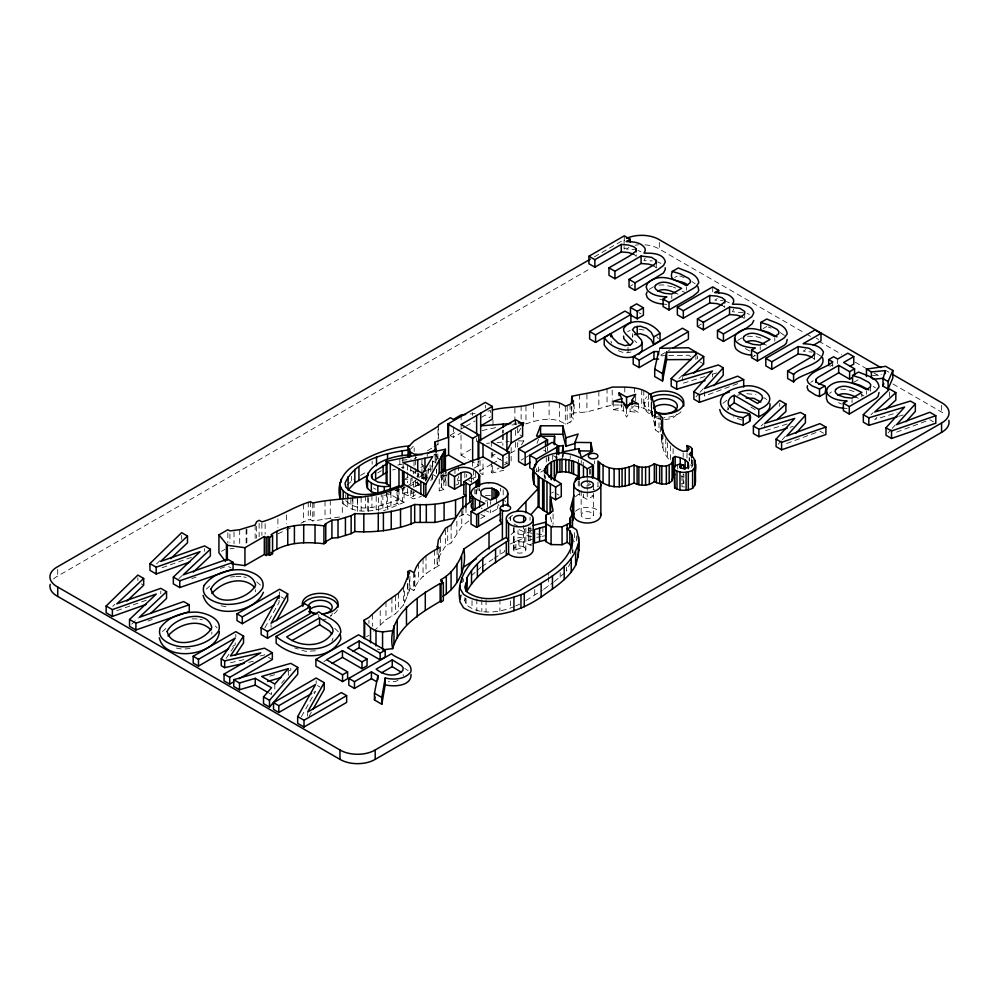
<?xml version="1.0" encoding="UTF-8"?>
<svg xmlns="http://www.w3.org/2000/svg" width="999" height="999" viewBox="0 0 999 999"><rect width="100%" height="100%" fill="white"/><g stroke="black" fill="none" stroke-linecap="round" stroke-linejoin="round"><path stroke-width="0.75" stroke-dasharray="5 3.75" d="M211.8 634.265L211.863 632.08M255.607 591.845L255.669 589.66M525.961 405.981L525.961 423.913C538.349 419.555 553.758 416.009 565.309 424.175L570.067 422.265L573.601 419.143L571.465 416.833L571.865 406.78M432.018 470.142L432.742 461.014L436.401 463.124M432.48 476.136L430.119 482.979M562.887 456.568L563.299 453.971M439.185 547.727L439.185 565.659L437.125 564.472L438.361 557.804L438.361 550.324M407.854 583.516L407.854 589.497L409.902 588.311L413.561 590.421L414.473 589.885L415.184 574.787M728.383 408.179L727.934 410.015L727.934 407.018M426.161 479.995L427.023 472.614M514.435 606.543C499.338 612.637 479.72 615.734 466.083 604.657L464.847 600.624L465.571 598.139M479.532 489.722L479.17 490.846L479.17 488.036M670.429 445.829L670.429 460.764C664.173 455.556 662.275 447.165 661.4 439.46L662.562 435.976L661.076 434.328M632.916 335.939L632.442 337.25L632.442 331.268M331.98 641.083L333.054 638.136M434.016 446.803L437.987 444.38L438.536 442.932M373.626 631.281L385.964 619.73L395.641 613.723L403.546 604.969L409.528 590.459L409.528 580.007M537.037 443.281L538.548 439.398M424.837 470.616L430.119 469.542L432.018 465.659M570.716 562.25L566.433 571.053L566.433 566.57M645.254 258.129L644.018 260.652L652.322 260.914M733.703 309.19L732.454 311.713L746.103 312.987M264.86 627.859L279.058 602.447L279.058 599.737M301.398 716.67L315.597 691.258L312.962 692.769M443.806 471.59L443.806 489.522L439.223 490.934L441.358 487.112L441.358 475.162M445.966 472.14L445.966 485.589L443.881 482.592L445.392 479.87L445.392 473.751M309.116 716.171L311.376 712.162M520.729 428.284L517.682 433.554L522.614 436.401M521.49 444.905L523.788 440.959L523.788 437.962M438.361 557.804L445.417 546.191L451.123 542.894L461.763 526.485L469.692 520.292M415.184 586.75C420.267 576.947 429.433 570.354 439.185 565.659M425.387 481.193L428.321 476.348L428.321 465.097M623.576 406.618L623.576 410.839L626.548 417.145L630.107 411.551L630.107 408.741M638.411 404.021L638.411 412.462L631.917 408.716L633.428 406.343M226.174 658.341L233.579 647.327M586.638 486.151L589.485 482.704M281.581 683.116L284.465 679.819M476.036 489.947L476.036 494.168L477.847 492.345L477.847 488.124M695.953 396.853L699.05 393.406M700.087 392.257L703.184 388.798M778.159 444.318L781.255 440.871M782.292 439.71L785.389 436.263M888.086 432.954L891.183 429.508M892.219 428.359L895.316 424.9M409.777 449.825L414.198 445.404L414.198 451.386M347.103 484.952L353.996 479.195M554.42 581.53L564.36 573.089M112.7 606.381L114.897 604.245M156.518 563.96L159.79 560.764M678.858 378.584L682.155 375.387M761.076 426.049L763.261 423.913M870.991 414.685L873.188 412.55M508.703 518.406L513.136 514.71M511.188 534.527L514.123 531.693L517.994 533.941L532.492 536.788M178.908 578.571L182.243 575.387M131.756 624.163L138.436 617.807M722.951 403.334L727.347 399.9M421.903 464.198L423.226 465.696L412.05 474.8L412.05 483.241L406.78 486.276M423.226 474.125L412.05 483.241M876.91 417.47L874.687 419.505L897.04 412.662M206.293 589.135L209.74 586.013M162.487 631.555L165.921 628.433M471.391 575.761L476.024 571.603M477.172 570.566L480.644 567.444L480.644 564.46M575.524 496.728L578.271 494.355L587.237 499.463L593.356 495.929L590.821 494.468M416.82 476.535L419.081 474.612M415.684 480.307L415.684 485.939L419.081 483.054M649.3 289.36L653.658 286.651M737.749 340.422L742.095 337.712M829.57 393.431L831.405 391.883M543.581 589.373L553.271 582.405M423.613 479.42L427.023 476.835M810.888 382.38L813.136 380.694M525.936 600.536L542.32 590.247M481.868 566.62L492.807 559.19M494.018 558.366L504.433 551.723L504.433 547.24M416.533 491.058L407.629 495.691L403.159 493.194L403.159 487.075M414.198 458.853L416.845 457.255M427.41 450.811L432.692 447.602M594.343 256.868L624.088 239.698L624.088 245.055M53.521 578.995A23.864 13.774 0 0 1 57.717 576.073L590.297 268.594M628.908 247.515L626.298 249.026L634.552 249.613M630.319 286.164L632.879 284.69M674.712 277.522L677.135 276.124M221.491 551.323L225.312 549.113M360.514 475.424L365.696 472.44M377.61 472.939L381.331 470.791M450.424 435.202L459.552 429.932M460.864 429.183L464.772 426.923M466.071 426.173L475.149 420.929M481.506 417.257L485.327 415.047L490.01 417.757M450.374 435.639L453.346 437.35L461.113 432.867M405.457 478.608L408.091 477.085M717.344 298.576L714.735 300.087L722.989 300.674M405.457 487.037L402.822 488.561L395.641 490.034M461.026 435.239L461.026 455.119L472.739 448.364M414.248 487.112L419.218 484.24M698.701 325.637L701.261 324.163M410.801 490.434L410.801 497.465L415.484 494.83M660.888 355.032L670.067 349.737M473.888 468.269L478.833 465.409L478.833 460.826M571.865 414.248L574.15 412.937L586.913 411.95L612.187 405.02L624.787 404.97M479.395 471.191L491.133 464.41M492.432 463.661L500.262 459.14M510.514 453.221L515.596 450.287L515.596 439.585M491.296 461.713L491.296 472.427L499.1 467.919M504.308 464.91L506.905 463.411L506.905 457.292M521.128 460.114L523.688 458.641M524.962 457.904L528.783 455.694M763.161 328.584L766.782 326.486M232.592 646.403L235.215 644.879L235.215 642.17M536.363 471.728L541.433 468.793M545.029 469.655L538.648 473.339L538.648 463.486M751.535 357.617L755.294 355.444L751.847 355.182M480.744 518.518L484.79 516.183L484.79 511.963M484.39 510.039L490.621 512.812L497.727 508.716A7.03 4.058 0 0 0 498.164 508.341M551.498 493.019L553.346 491.958M805.718 349.675L803.171 351.149L812.062 352.085M515.896 541.321L513.786 542.07A6.131 3.546 0 0 1 515.971 538.349A6.131 3.546 0 0 1 522.777 538.086L523.676 538.486L515.896 541.321L515.896 549.762L514.023 550.849L514.123 525.574M829.944 366.346L832.417 364.922M366.546 636.725L368.943 635.339M323.901 661.563L326.561 660.014M853.783 382.292L858.616 379.508M627.684 331.606L630.194 330.419M459.215 516.458L466.009 513.548L469.767 515.721M277.897 533.853L285.227 530.444M286.451 529.87L290.397 528.034M300.911 523.139L308.241 519.942L310.439 519.617L312.762 520.954L340.796 516.82M515.746 605.943L519.655 604.17M433.591 455.157L436.151 454.046L436.301 461.113M408.941 486.688L417.744 481.818L417.744 488.848M345.766 500.624C359.652 514.797 383.154 505.144 398.988 499.388L398.988 485.939M397.964 680.419L395.716 681.38L388.399 681.743M404.046 484.378L404.046 502.31L387.375 509.328L387.375 492.882M532.642 539.023L524.475 542.332L524.475 528.883L530.044 531.168L532.267 530.357M455.744 485.077L458.541 483.953L458.541 476.486M471.441 478.783L477.172 476.486M382.867 508.454L382.867 495.005L402.56 487.999L402.56 501.448C384.478 508.578 355.769 519.28 341.121 501.161M618.256 350.674L624.875 353.147L630.981 352.023M737.712 383.653L704.445 396.054L704.445 390.06M786.663 443.519L817.02 432.192M896.578 432.155L926.947 420.829M383.516 510.739L386.089 509.79M515.896 549.762L523.676 546.928L523.563 525.486M534.477 543.006L530.044 544.617L530.044 526.498M191.771 578.608L196.066 577.085M220.367 568.456L224.65 566.933M147.964 621.028L152.248 619.505M162.1 567.707L191.421 557.355M116.821 610.651L147.602 599.775M435.514 462.912L435.102 459.852L437.799 458.903M447.502 474.85L443.806 476.073L441.683 474.2L441.683 487.649L443.806 489.522M613.349 401.286L613.349 409.715L621.815 407.093L621.815 404.283M421.303 478.509L428.321 476.348M410.801 497.465L413.336 498.876L421.303 496.441M704.894 376.561L682.554 383.416L682.554 377.422M712.349 374.275L716.82 372.902M787.112 424.026L764.759 430.869L764.759 424.887M790.221 427.247L793.206 426.348M898.65 416.333L903.133 414.985M269.767 676.148L275.761 674.437M287.762 671.003L290.771 670.142L290.771 666.071M392.507 469.967L395.442 469.18M460.264 480.219L457.704 480.906L457.704 473.876M487.824 411.188L490.621 410.502L490.621 416.471M482.217 430.494L498.838 426.973M495.142 454.408L492.295 455.069L509.115 464.785M491.296 472.427L492.295 473.002L503.671 470.342M230.469 662.737L246.728 659.015M260.04 655.981L264.485 654.969L264.485 650.898M737.512 395.229L739.822 394.705M248.751 662.312L253.259 661.313M397.764 465.072L402.135 464.16M402.822 480.132L411.401 478.371M415.684 485.939L419.605 485.139M440.896 474.537L440.896 477.522L442.594 480.432L445.392 479.87M403.159 493.194L411.913 491.433M536.738 537.362L540.709 536.588M542.032 536.326L544.68 535.801M401.298 467.707L404.233 467.145M485.177 501.086L487.387 500.661M511.963 425L519.88 423.826M384.315 495.254L390.309 494.38L404.046 502.31M872.364 375.736L881.23 374.463M315.409 650.824L305.632 651.348L294.605 647.901M190.035 648.588L182.168 649.15L176.348 648.039M229.907 548.826L234.016 548.314M402.035 460.252L411.151 459.203M230.544 577.022L234.59 576.573M470.204 414.011L476.273 413.386M513.811 423.301L516.895 423.064M486.638 443.319L489.622 443.094M497.09 442.52L509.203 441.583M518.431 440.884L523.788 440.959M658.928 285.102L663.249 284.915L672.327 286.775M747.377 336.163L756.38 336.626L764.148 339.161M840.634 389.111L848.201 389.647L857.105 392.607M661.101 355.756L667.195 355.644M668.718 355.619L688.498 355.244L693.443 358.092M681.293 483.316L683.878 483.316L683.878 474.35M490.459 495.379L488.586 495.379A14.598 8.429 0 0 0 484.902 495.779M746.902 393.718L755.956 394.53M235.939 576.423L241.146 576.56M192.12 618.843L197.34 618.968M663.411 304.121L666.857 304.383M843.68 408.204L847.127 408.454M684.54 486.963L681.98 486.763L681.98 474.812M536.713 533.928L542.869 534.527L542.869 526.885M613.349 409.715L623.576 410.839M630.107 411.551L638.411 412.462M225.986 606.743L220.155 605.619M532.492 529.145L528.246 528.558L528.246 536.201M377.31 649.075L379.945 649.475M243.669 576.96L246.179 577.372M199.862 619.38L202.372 619.792M639.073 329.195L645.529 330.319M532.192 533.329L523.563 531.593L517.107 528.808M664.535 300.786L658.216 298.551M634.377 405.781L643.793 408.229L651.161 413.149L654.27 422.839L655.344 429.895L660.339 433.491L660.339 426.024M742.07 420.117L733.241 416.845M679.782 275.961L684.103 277.547M768.219 327.023L771.103 328.072M673.451 287.213L675.711 288.099M468.793 480.606L471.004 481.506M480.944 514.535L484.79 516.183M681.455 476.173L683.915 477.235M657.654 261.925L660.938 263.374M747.19 313.461L749.387 314.435M637.924 250.449L640.883 251.785M726.36 301.511L729.32 302.847M816.72 353.546L820.703 356.106M749.65 350.986L744.992 348.351M838.486 402.634L841.47 404.008M675.724 293.069L678.071 294.193M764.16 344.131L766.508 345.254M855.981 397.152L858.341 398.264M682.28 291.159L684.989 292.47M861.188 394.58L863.898 395.891M419.842 484.59L413.336 480.944L413.336 489.91M886.2 370.679L888.898 372.24M816.233 338.112L818.606 339.485M644.979 244.842A24.326 14.036 0 0 1 659.315 249.076L805.169 333.291M806.518 334.066L810.576 336.401M818.668 341.084L841.633 354.333M855.132 362.137L865.933 368.369M874.038 373.052L880.793 376.948M892.944 383.966L941.57 412.038A24.476 14.136 0 0 1 945.616 414.997M929.844 419.742L933.428 421.815M638.898 312.65L641.158 313.948M699.974 361.863L703.696 364.011M819.917 431.106L823.501 433.179M750.836 407.093L756.181 410.177M610.913 341.096L611.688 343.082M683.878 483.316L683.191 482.917L683.191 473.951M553.483 455.756L557.43 458.042M543.606 450.187L546.241 451.698M556.58 493.768L558.928 495.117M461.026 455.119L468.656 459.528M469.93 460.264L478.833 465.409M480.544 473.364L483.004 474.787L483.004 459.84M432.742 474.463L436.401 476.573M514.123 524.05L517.994 526.286L517.994 533.941M410.552 470.005L414.036 472.015L414.036 467.532M373.614 488.012L375.899 489.323M407.854 589.497L409.528 590.459M228.621 566.558L230.844 567.832M280.969 596.778L283.654 598.326M141.359 583.878L143.681 585.227M268.419 657.242L272.352 659.515M317.507 685.576L320.192 687.125M269.043 693.081L271.553 694.53L271.553 691.82M404.732 668.418L408.179 670.679M763.848 397.602L766.708 399.538M256.681 581.88L260.901 585.476M873.238 386.351L875.474 387.899M780.306 332.555L784.752 335.652M691.857 281.493L695.204 283.828M531.456 545.679L523.214 542.032A13.561 7.83 0 0 0 510.114 544.055M334.752 628.346L338.411 631.805M811.588 356.88L814.485 359.303M742.195 316.82L743.905 318.269M722.14 305.244L724.7 307.417L724.637 302.048M653.758 265.759L656.318 267.932M633.691 254.183L636.263 256.356L636.201 250.986M481.281 508.016L482.167 508.778M634.515 340.522L636.8 342.62M215.384 626.036L217.095 627.896M690.559 464.847L692.27 466.845L692.27 460.876M656.855 336.825L658.441 338.798M436.301 455.144L438.261 458.966M620.729 404.782L621.815 407.093M550.486 517.057L552.759 527.422M571.803 548.414L572.689 552.722M403.184 674.637L403.321 675.936M941.57 405.332L941.57 412.038M889.622 392.033L889.622 396.528M870.491 386.75L870.491 391.246M866.62 391.221L866.62 394.205M861.875 393.956L861.875 396.953M852.06 399.625L852.06 402.609M837.661 359.041L837.661 363.536M832.729 361.9L832.729 366.383M814.535 354.133L814.535 360.115M779.695 403.396L779.695 406.393M774.787 338.199L774.787 341.196M760.239 346.603L760.239 349.6M744.705 313.624L744.705 318.119M712.712 286.9L712.712 292.894M712.487 373.951L712.487 376.948M697.489 355.944L697.489 358.928M695.903 356.518L695.903 359.515M692.994 460.077L692.994 467.557M692.057 460.114L692.057 467.594M691.583 458.591L691.583 467.557M689.56 458.104L689.56 461.088M689.223 457.38L689.148 460.714M687.037 453.059L686.975 458.454M686.35 287.138L686.35 290.135M683.166 452.897L683.166 457.38M677.672 464.535L677.672 469.018M673.126 448.588L673.126 454.557M671.79 295.542L671.79 298.539M667.419 442.732L667.419 457.679M665.784 438.811L665.784 455.244M662.974 433.791L662.974 448.738M662.187 435.127L662.187 444.093M661.4 434.977L661.4 439.46M660.339 415.559L660.339 420.042M659.577 348.301L659.577 351.298M659.315 242.382L659.315 249.076M658.99 414.073L658.99 432.005M656.256 262.562L656.256 268.556M655.344 411.963L655.344 429.895M654.969 412.537L654.969 427.485M654.27 413.873L654.27 422.839M652.547 411.201L652.547 418.668M651.66 400.05L651.66 416.496M651.41 405.831L651.41 411.663M651.161 402.684L651.161 413.149M648.588 393.069L648.588 411.001M644.205 402.472L644.205 406.019M643.793 390.297L643.793 408.229M641.733 389.76L641.733 407.692M635.701 395.766L635.701 401.386M634.377 387.849L634.377 392.332M631.917 405.894L631.917 408.716M628.021 347.177L628.021 353.171M626.548 408.703L626.548 417.145M624.787 387.038L624.787 393.019M624.263 235.839L624.263 241.833M624.088 246.403L624.088 249.076A24.326 14.036 0 0 1 626.498 247.802M612.187 390.085L612.187 399.051M612.187 400.537L612.187 405.02M607.042 388.186L607.042 406.118M598.851 391.183L598.851 409.103M597.976 482.092L597.976 486.688A4.845 2.797 0 0 0 595.554 484.265M594.592 460.851L594.592 463.836M593.418 484.59L593.418 515.184A6.131 3.546 0 0 1 584.215 518.244A6.131 3.546 0 0 1 584.215 512.112A6.131 3.546 0 0 1 593.418 515.184M590.347 469.23L590.347 475.212M589.485 469.255L589.485 475.237M587.237 478.059L587.237 490.284M587.237 491.82L587.237 499.463M586.913 394.031L586.913 411.95M583.453 494.23L583.453 497.29M583.229 462.312L583.229 465.122M581.268 460.489L581.268 463.299M581.156 490.709L581.156 515.184M579.495 394.28L579.495 412.212M579.295 481.118L579.295 488.761M579.295 490.297L579.295 494.88M578.458 459.552L578.458 462.362M578.271 480.919L578.271 491.371M576.585 535.839L576.585 541.808M574.55 532.654L574.55 541.62M574.15 403.971L574.15 412.937M573.601 401.211L573.601 419.143M572.976 549.675L572.976 552.659M571.465 406.381L571.465 416.833M570.716 548.801L570.716 554.782M570.217 455.731L570.217 458.541M570.067 404.333L570.067 422.265M567.195 405.994L567.195 423.926M565.309 406.243L565.309 424.175M562.899 454.383L562.899 457.192M562.275 454.845L562.275 457.654M560.202 572.664L560.202 577.147M559.365 402.822L559.365 420.754M556.768 455.731L556.768 458.541M556.655 455.794L556.655 458.603M556.068 456.106L556.068 458.916M553.084 513.948L553.084 524.413M552.684 455.294L552.684 459.515M549.1 401.161L549.1 419.093M548.888 456.58L548.888 460.801M548.651 572.452L548.651 575.436M548.651 576.935L548.651 585.901M548.301 456.78L548.301 461.001M547.552 446.84L547.552 451.061M546.303 457.667L546.303 461.888M545.566 447.989L545.566 452.197M545.579 475.749L545.579 478.808M544.567 475.524L544.567 478.334M544.23 473.813L544.23 476.873M536.326 468.643L536.326 471.453M534.727 589.485L534.727 595.466M533.429 403.384L533.429 421.316M530.044 517.145L530.044 520.267M528.546 527.235L528.546 540.684M525.849 528.184L525.849 549.6M521.128 405.706L521.128 419.155M518.906 540.222L518.906 548.663M517.682 427.934L517.682 436.538M517.682 442.52L517.682 447.003M515.596 419.692L515.596 424.288M515.596 430.407L515.596 438.049M514.885 408.129L514.885 424.563M513.573 527.872L513.573 549.6M511.151 447.515L511.151 460.964M510.564 516.933L510.564 519.992M510.526 600.849L510.526 608.316M510.214 517.544L510.214 520.529M503.184 489.91L503.184 496.94M503.059 430.107L503.059 433.091M503.059 434.59L503.059 442.058M502.872 430.107L502.872 433.166M502.872 434.69L502.872 445.404M500.487 488.299L500.487 491.108M500.099 549.75L500.099 554.233M499.925 599.125L499.925 611.076M497.727 505.906L497.727 508.716M496.628 498.926L496.628 503.146M492.994 420.379L492.994 427.847M492.295 452.26L492.295 459.552M492.295 465.534L492.295 473.002M491.296 441.833L491.296 446.428M491.296 452.547L491.296 460.189M490.621 501.56L490.621 504.37M490.621 510.002L490.621 512.812M487.437 501.723L487.437 508.766M486.051 599.8L486.051 611.75M485.327 405.207L485.327 408.017M481.818 599.675L481.818 611.625M480.307 496.953L480.307 499.762M480.032 460.402L480.032 472.352M478.084 461.238L478.084 468.881M476.823 598.901L476.823 610.864M476.635 438.461L476.635 441.521M476.685 489.448L476.685 493.668M475.661 471.241L475.661 478.271M474.837 488.998L474.837 496.028M473.526 470.017L473.526 479.857M472.602 412.562L472.602 415.372M472.652 461.338L472.652 467.457M472.028 600.624L472.028 608.091M471.64 478.321L471.64 482.542M466.683 474.325L466.683 477.147M466.009 507.579L466.009 513.548M466.083 598.688L466.083 604.657M464.835 472.702L464.835 478.321M464.847 597.639L464.847 600.624M463.324 578.746L463.324 581.73M462.874 510.526L462.874 515.009M461.763 510.052L461.763 526.485M461.113 414.935L461.113 422.415M461.113 423.901L461.113 429.882M458.541 466.021L458.541 470.504M456.843 521.228L456.843 533.179M454.945 469.33L454.945 473.538M453.346 426.898L453.346 437.35M451.123 524.962L451.123 542.894M447.702 526.935L447.702 544.867M445.417 529.745L445.417 546.191M443.881 475.112L443.881 482.592M442.594 474.463L442.594 480.432M440.609 537.662L440.609 545.142M440.609 546.628L440.609 554.108M439.223 478.971L439.223 490.934M438.536 425L438.536 438.449M437.987 429.445L437.987 438.411M437.987 439.897L437.987 444.38M437.862 453.933L437.862 460.164M437.125 549.525L437.125 564.472M436.6 469.842L436.6 472.827M436.401 469.105L436.401 473.588M436.151 454.046L436.151 461.513M435.102 453.871L435.102 459.852M434.615 550.362L434.615 568.294M432.742 461.014L432.742 466.995M432.567 461.276L432.567 467.395M432.567 475.037L432.567 479.62M430.756 468.743L430.756 471.728M430.119 464.86L430.119 472.527M427.222 453.446L427.222 456.431M426.91 471.316L426.91 477.297M425.999 555.344L425.999 573.264M425.799 473.876L425.799 481.343M425.274 477.285L425.274 480.269M424.962 472.977L424.962 480.369M423.526 473.876L423.526 481.343M423.226 465.696L423.226 468.506M423.064 558.866L423.064 576.798M422.452 473.389L422.452 479.008M421.903 460.127L421.903 472.639M421.341 472.702L421.341 479.732M418.319 473.114L418.319 477.322M418.419 563.349L418.419 581.281M417.744 472.964L417.744 477.385M415.684 455.344L415.684 458.304M415.684 459.777L415.684 467.157M415.684 468.643L415.684 476.024M414.473 571.965L414.473 589.885M414.036 461.563L414.036 466.034M413.561 572.489L413.561 590.421M413.336 471.103L413.336 473.913M413.336 491.408L413.336 498.876M411.763 488.548L411.763 496.99M410.801 466.87L410.801 471.303M410.801 478.683L410.801 484.59M409.902 576.348L409.902 588.311M407.629 465.109L407.629 471.016M407.629 472.49L407.629 482.829M407.629 488.661L407.629 495.691M407.517 583.791L407.517 595.741M404.408 591.033L404.408 602.984M403.546 587.037L403.546 604.969M403.159 464.135L403.159 468.718M402.822 457.979L402.822 468.319M399.825 459.552L399.825 466.595M398.589 486.663L398.589 504.595M398.351 593.256L398.351 611.188M397.577 486.538L397.577 499.987M397.028 490.197L397.028 503.646M395.641 595.791L395.641 613.723M391.908 598.364L391.908 616.296M390.921 492.632L390.921 506.081M390.309 491.558L390.309 494.38M386.463 492.182L386.463 504.133M385.964 601.798L385.964 619.73M381.218 492.132L381.218 505.581M380.219 610.614L380.219 625.561M378.371 497.677L378.371 511.126M376.211 496.428L376.211 509.877M372.527 614.298L372.527 626.261M372.165 461.238L372.165 464.223M371.928 495.217L371.928 507.167M368.943 620.391L368.943 623.388M368.156 497.939L368.156 511.388M367.894 497.14L367.894 510.589M365.522 495.691L365.522 507.642M361.126 497.327L361.126 510.776M357.492 499.662L357.492 507.13M357.342 497.539L357.342 512.487M352.872 498.813L352.872 506.281M352.322 496.141L352.322 509.59M351.386 476.223L351.386 480.706M350.886 499.388L350.886 505.369M347.752 500.362L347.752 507.829M345.766 494.642L345.766 497.639M343.206 501.448L343.206 504.433M342.307 498.713L342.307 515.147M330.282 500.149L330.282 518.081M325.025 501.061L325.025 518.993M318.768 614.535L318.768 617.245M316.159 680.744L316.159 683.453M314.023 502.534L314.023 520.467M312.762 503.021L312.762 520.954M310.439 501.685L310.439 519.617M308.241 502.01L308.241 519.942M307.605 713.423L307.605 716.133M303.534 503.983L303.534 521.903M288.336 671.353L288.336 675.411M286.451 514.935L286.451 523.888M279.633 591.932L279.633 594.642M277.897 518.906L277.897 527.872M274.812 684.053L274.812 689.472M271.066 624.612L271.066 627.322M265.135 523.651L265.135 534.103M261.875 523.364L261.875 535.314M259.128 523.276L259.128 536.725M256.618 526.223L256.618 538.174M255.145 524.987L255.145 538.436M246.865 528.995L246.865 543.943M246.129 529.433L246.129 544.368M239.698 529.682L239.698 544.617M235.814 634.353L235.814 637.062M234.016 531.88L234.016 543.831M229.907 533.891L229.907 542.857M227.847 532.704L227.847 543.156M204.608 548.626L204.608 551.336M181.668 535.377L181.668 539.448M160.802 591.046L160.802 593.756M137.862 577.797L137.862 580.506M57.717 569.368L57.717 576.073M635.214 245.23A24.326 14.036 0 0 1 638.423 244.842M332.192 613.049A12.013 6.931 0 0 1 330.594 616.508M326.198 619.055A12.013 6.931 0 0 1 323.301 619.742M337.462 609.877A17.882 10.327 0 0 1 330.444 615.671M652.647 411.838A19.793 11.426 0 0 1 646.852 396.753M681.143 411.738A19.793 11.426 0 0 1 663.998 417.445M657.642 416.845A19.793 11.426 0 0 1 648.838 398.676M651.71 407.779A12.987 7.492 0 0 1 651.997 403.896M676.773 414.21A12.987 7.492 0 0 1 663.848 419.468M660.501 419.13A12.987 7.492 0 0 1 651.997 409.74M575.536 511.263A13.561 7.83 0 0 1 599.038 511.263M594.393 489.385A4.845 2.797 0 0 1 593.131 489.485M588.461 485.964A4.845 2.797 0 0 1 590.709 484.265M504.545 500.611A14.873 8.591 0 0 1 505.694 501.56M498.264 504.47A7.03 4.058 0 0 1 498.988 505.756M524.05 547.09L522.777 546.528A6.131 3.546 0 0 0 515.971 546.79A6.131 3.546 0 0 0 513.786 550.511L514.398 551.373A6.131 3.546 0 0 0 523.439 552.41A6.131 3.546 0 0 0 524.05 547.09"/><path stroke-width="1.5" d="M633.691 254.183L628.446 252.535L621.266 251.935L594.867 267.17L588.923 263.736L588.923 256.243L594.867 259.678L621.266 244.443L628.446 245.055L633.691 246.691L636.263 248.863L636.201 250.986L629.42 256.031L608.978 267.832L608.978 275.312L614.934 278.746L641.096 263.499L648.701 264.136L653.758 265.759M608.978 267.832L614.934 271.266L641.096 256.006L651.573 257.342L656.318 260.452L656.256 262.562L653.808 264.897L629.045 279.408L629.045 286.9L634.989 290.334L663.523 272.964L665.334 269.38L665.197 267.72M722.14 305.244L716.882 303.596L709.702 302.997L683.316 318.231L677.359 314.797L677.359 307.305L683.316 310.739L709.702 295.504L716.882 296.104L722.14 297.752L724.7 299.925L724.637 302.048L717.869 307.093L697.427 318.893L697.427 326.373L703.371 329.807L729.545 314.56L737.137 315.197L742.195 316.82M570.392 521.291L570.541 527.26L567.107 528.896L569.855 530.831L571.803 534.964L571.803 548.414L569.855 544.28L567.107 542.345L562.062 544.73L551.086 544.58L545.604 541.421L546.241 514.922L553.084 510.964L550.362 496.715L555.619 499.75L561.276 496.478L561.276 483.816L549 475.899L544.23 470.754C550.998 452.997 575.761 458.903 587.237 468.881L587.237 476.523M545.929 523.538L545.716 526.423L534.477 529.557L534.477 543.006L545.716 539.872L545.716 521.94M545.604 541.421L545.716 539.872M575.287 481.78L575.524 478.808L578.271 476.436C571.828 472.602 563.886 470.267 556.543 472.814L554.745 479.108M553.908 443.943L554.607 436.226L536.525 436.138L540.559 425.774L562.837 425.836L565.884 437.837L565.884 446.266L575.387 443.306M692.057 457.13L692.27 448.926L690.559 446.915L687.037 445.591L687.037 451.573M463.848 484.677A6.444 3.721 0 0 0 461.014 485.489L454.545 489.21L448.476 485.714L448.476 473.051C457.23 465.134 473.451 464.997 479.645 475.861C479.408 480.944 473.276 482.842 469.767 485.127L463.823 481.705L463.823 494.355L466.009 495.616C450.137 503.346 432.155 505.531 414.685 504.483C396.091 512.337 374.987 514.797 354.795 513.611L351.149 515.721L338.012 519.73L331.918 520.167L324.85 524.25L325.761 524.775L325.761 542.707L323.926 543.756C306.393 541.683 287.387 541.858 272.153 552.035M506.406 520.167L506.406 537.312C481.418 550.911 453.746 569.642 460.139 602.147L463.486 607.767C487.537 622.577 519.418 611.888 541.146 597.065C553.696 587.887 568.144 579.383 575.636 565.222C579.345 554.058 580.007 541.096 576.585 529.857L570.392 525.774L570.541 527.26M578.246 557.167L578.871 537.2M488.586 482.717A15.085 8.716 0 0 1 497.564 484.09L503.184 487.1A14.873 8.591 0 0 1 507.679 492.17L507.667 494.455A14.211 8.204 0 0 1 503.121 499.413L476.623 514.71L471.029 511.476L471.029 524.125L476.623 527.36L500.524 513.561M466.296 591.171L466.845 577.934C475.711 561.8 491.246 551.56 506.306 541.845L508.591 540.534L506.406 537.312M683.878 468.369L683.878 465.384C680.681 463.449 676.373 464.198 674.1 467.207L674.7 487.912C679.969 491.096 687.137 491.021 692.607 488.299L695.179 484.677C693.393 475.724 698.376 465.084 692.994 457.092L689.223 454.395L692.057 451.148M695.179 484.677L695.541 464.148M571.465 403.384L571.865 396.316C585.014 393.169 599.15 392.033 612.187 387.088C625.262 387.2 640.709 385.789 651.161 395.217L654.27 404.907L655.344 411.963L658.99 414.073L662.562 418.044L662.562 429.995M557.767 446.378L563.299 445.529L562.275 452.023L579.033 448.626L581.268 457.667L592.682 451.086L590.784 442.569L574.962 442.407L574.962 449.438M348.801 678.396L354.47 681.668L371.428 671.877L377.897 675.611L374.463 693.206L374.463 699.974L381.818 704.233L381.818 697.452L385.202 677.984C393.843 680.107 405.07 679.507 410.864 671.877C413.037 661.338 397.127 659.153 391.446 653.783L348.801 678.396L348.801 685.164L354.47 688.436L371.428 678.658L376.598 681.643M381.818 704.233L385.202 684.752L385.202 677.984M572.477 527.522L572.477 514.073L570.367 508.991L573.913 495.292M573.913 513.211L572.552 520.904L572.552 502.972M437.125 549.525L438.361 539.872L445.417 528.259L451.123 524.962L461.763 508.553L471.953 500.599M658.566 359.078L653.945 359.041L639.173 367.57L633.216 364.136L633.216 356.655L639.173 360.09L653.945 351.561L658.566 351.586L654.707 369.056L654.707 376.548L662.524 381.056L662.524 373.564L666.608 352.172L695.903 352.035L695.903 355.02M662.524 381.056L666.608 359.665L666.608 352.172M374.463 699.974L375.037 697.052M672.115 462.699C667.694 467.807 659.652 466.483 654.345 463.661C648.688 468.156 640.334 468.344 634.065 465.01C622.514 470.529 607.442 470.841 597.976 461.101L597.976 479.021C607.442 488.773 622.514 488.461 634.065 482.942C640.334 486.276 648.688 486.088 654.345 481.593C659.652 484.415 667.694 485.739 672.115 480.631L672.115 462.699L673.351 457.53L675.174 456.481L680.232 457.717L685.139 459.84L688.311 462.649L688.186 466.92L684.54 469.031L679.77 467.557L679.782 466.246L681.293 465.384L683.878 465.384M460.114 599.2L460.976 595.179M672.115 480.631L673.351 475.462L673.351 457.53M807.504 385.714L807.117 387.312L808.291 390.397L815.384 394.98L819.53 396.516L824.887 393.419C828.171 382.467 820.928 387 815.908 381.431L815.833 379.47L817.819 377.472L838.673 365.334L849.625 371.653L854.557 368.806L854.557 374.787M392.682 648.638C386.001 616.708 416.546 597.115 440.134 583.491L441.046 584.015L443.331 582.704L443.331 600.636L441.046 601.947L440.134 601.423C421.004 612.687 399.076 625.936 392.682 648.638L382.567 649.862L382.567 631.93L375.999 630.956L370.517 627.784L364.672 622.202L364.148 620.179L368.943 617.407L385.964 601.798L398.351 593.256L403.546 587.037L409.528 572.539L407.854 571.565L407.854 579.033M866.458 369.093L885.663 366.333L892.844 370.479L892.844 377.972L888.074 389.061L883.041 386.151L883.041 378.671L885.289 370.604L871.365 371.928L866.458 369.093L866.458 376.586M883.041 386.151L883.79 383.466M466.296 582.205L464.847 587.175L466.083 591.221C481.431 603.359 503.459 598.676 519.655 590.721C539.41 577.335 568.306 567.132 572.976 540.709L571.803 534.964M376.536 493.618L371.341 491.67L367.507 488.436C359.99 465.384 390.509 455.794 408.241 455.02M441.958 583.578L441.958 580.594L440.596 579.807C452.26 573.726 460.289 561.513 463.786 549.075L502.147 523.026A5.17 2.985 0 0 1 500.724 519.48M442.869 596.415C458.429 586.613 467.27 567.37 463.786 549.075M263.399 592.282C255.045 613.324 210.077 620.516 203.097 595.354M460.114 585.751L460.139 588.698L463.486 594.318C481.368 606.43 505.531 600.923 524.275 593.356C544.443 580.569 571.416 568.793 578.246 543.718M661.4 424.513L662.562 418.044M340.184 498.888C336.7 486.663 341.296 474.65 351.386 467.257C368.768 455.694 388.623 447.302 409.64 445.929M574.962 442.407L578.096 434.028L565.884 437.837M647.04 292.033L646.166 294.293L647.302 297.627C651.423 302.073 657.554 303.659 663.411 304.121M751.847 355.182C745.991 354.72 739.872 353.134 735.739 348.688L734.602 345.354L734.602 337.874L735.913 334.478C746.665 323.314 763.511 330.319 774.787 336.7L778.671 333.728L778.87 331.568L777.047 329.408L768.443 324.875L760.739 322.49L760.739 329.982L768.443 332.355L777.047 336.888M843.68 408.204C837.824 407.742 831.692 406.143 827.572 401.698L826.435 398.376L826.435 390.884L827.746 387.5C838.498 376.323 855.331 383.329 866.62 389.722L870.491 386.75L870.703 384.59L868.88 382.417L860.276 377.884L852.572 375.499L852.572 382.992L860.276 385.377L868.88 389.91M539.547 436.8L540.559 434.215L540.559 425.774M517.107 510.876L538.111 488.586L534.078 484.39C529.27 467.033 536.813 458.316 552.684 453.883C567.195 450.349 581.643 457.392 593.356 465.347L593.356 477.572M888.074 389.061L888.074 381.568L892.844 370.479M408.241 450C385.339 452.959 355.294 460.114 345.08 483.091L345.766 487.175C359.652 501.348 383.154 491.695 398.988 485.939L401.361 487.312M507.092 450.437L511.151 443.032L522.614 436.401L522.614 423.751L515.596 419.692L478.084 441.358L478.084 459.715M660.027 333.291L653.658 336.963L651.111 332.205L646.515 328.334L640.309 326.173L634.552 327.16L632.442 329.77L641.583 340.297L642.095 342.844L640.896 345.254C629.807 354.657 611.45 349.213 604.233 337.475L610.913 333.616L612.911 338.049L618.256 343.194L624.875 345.654L630.981 344.543L633.016 342.033L632.404 340.534L625.849 334.091L623.838 331.206L623.588 328.596C632.005 316.009 652.859 322.165 660.027 333.291L660.027 340.771L653.658 344.443L651.111 339.685L646.515 335.826L640.309 333.666L634.552 334.653M753.783 320.442L751.96 324.026L746.69 327.972L723.438 341.396L717.482 337.962L717.482 330.469L742.245 315.959L744.705 313.624L744.767 311.513L740.009 308.404L729.545 307.068L703.371 322.327L697.427 318.893M236.988 613.836L279.633 589.223L287.675 593.868L271.066 623.264L304.82 603.771L310.127 606.83L310.127 613.611L267.482 638.224L261.126 634.552L261.126 627.772L279.058 595.666L242.295 616.895L236.988 613.836L236.988 620.616L242.295 623.676L273.801 605.481M225.487 561.463L218.943 552.784L218.943 534.852L227.847 529.72L229.907 530.906L239.698 529.682L255.145 524.987L256.618 521.74L259.128 520.292L261.875 521.865C278.858 517.182 293.694 506.593 310.439 501.685L312.762 503.021C343.156 496.328 376.148 500.786 404.046 484.378L425.861 496.965L425.861 484.315L445.392 449.275L386.151 461.388L386.151 483.528L390.309 485.939C382.43 487.812 373.351 485.676 367.507 480.007L366.571 477.447M273.526 702.647L316.159 678.034L324.213 682.679L307.605 712.062L341.358 692.582L346.653 695.641L346.653 702.409L304.021 727.022L297.665 723.351L297.665 716.583L315.597 684.477L278.821 705.706L273.526 702.647L273.526 709.415L278.821 712.474L311.651 693.531M425.861 496.965L439.223 473.002L439.223 460.339M443.881 451.998L443.881 469.143L441.958 472.589L441.958 455.444M276.348 620.691L287.675 600.649L287.675 593.868M312.887 709.49L324.213 689.447L324.213 682.679M522.265 425.661L523.788 423.027L518.431 422.952M570.079 527.097L570.079 518.131L572.477 514.073M631.917 404.495L631.917 400.274L635.701 394.355L626.573 397.19L619.093 392.869L619.093 395.679M508.591 523.389L508.591 553.983L506.306 555.294C491.246 565.009 475.711 575.249 466.845 591.383L466.845 577.934M228.659 648.676L198.476 666.096L193.182 663.036L193.182 656.256L235.814 631.643L243.556 636.113L230.469 655.956L264.485 648.189L272.352 652.734L272.352 659.515L239.048 678.746M235.377 655.294L243.556 642.881L243.556 636.113M244.243 663.324L224.675 667.657L221.241 665.684L221.241 658.903L235.215 638.111L198.476 659.315L193.182 656.256M674.1 467.207L674.7 469.98C679.969 473.164 687.137 473.089 692.607 470.379L695.179 466.745M168.069 635.913C177.834 624.225 199.35 617.457 211.026 630.007M211.888 593.493C221.641 581.805 243.157 575.037 254.832 587.587M233.754 679.682L239.485 682.991L255.257 678.346L271.553 687.749L263.511 696.865L263.511 703.633L269.493 707.092L269.493 700.311L297.752 667.407L290.771 663.361L233.754 679.682L233.754 686.463L239.485 689.76L255.257 685.114L267.794 692.357M269.493 707.092L297.752 674.175L297.752 667.407M531.006 514.535L538.111 506.518L538.111 475.924M729.395 392.02L699.387 402.335L693.88 399.163L693.88 391.67L712.487 370.954L676.673 381.73L671.191 378.571L697.489 352.947L703.696 356.518L703.696 364.011L693.681 373.201M785.901 403.983L764.759 423.389L800.511 412.425L805.419 415.259L786.663 436.026L819.917 423.626L825.898 427.072L825.898 434.565L781.593 449.8L776.086 446.615L776.086 439.135L794.692 418.419L758.878 429.195L753.396 426.036L779.695 400.399L785.901 403.983L785.901 411.476L776.997 419.642M895.828 392.619L874.687 412.025L910.439 401.061L915.346 403.896L896.578 424.662L929.844 412.262L935.813 415.709L935.813 423.201L891.52 438.436L886.013 435.264L886.013 427.772L904.619 407.055L868.805 417.832L863.323 414.672L889.622 389.048L895.828 392.619L895.828 400.112L885.813 409.303M703.696 356.518L682.554 375.924L718.306 364.96L723.214 367.794L704.445 388.561L737.712 376.161L743.681 379.62L743.681 387.1M713.835 385.664L723.214 375.287L723.214 367.794M796.041 433.129L805.419 422.739L805.419 415.259M905.968 421.765L915.346 411.376L915.346 403.896M367.732 475.387L354.832 482.829L348.089 490.059L348.089 476.61M408.054 456.555L408.054 447.065L414.198 440.921L437.987 426.461L438.536 425L450.374 417.707L453.346 419.418L461.113 414.935L465.659 414.473M549.275 477.185L551.223 475.249L548.751 476.685M146.016 604.47L112.388 616.383L106.144 612.774L106.144 606.006L137.862 575.087L143.681 578.446L143.681 585.227L126.898 601.111M189.822 562.05L156.194 573.963L149.95 570.354L149.95 563.586L181.668 532.667L187.487 536.026L187.487 542.807L170.704 558.691M371.541 477.659L371.541 474.85L375.649 470.841L387.088 463.686M187.487 536.026L160.627 561.45L204.608 545.916L210.364 549.238L183.192 574.875L227.51 559.14L233.067 562.35L233.067 569.118L179.733 587.549L173.339 583.866L173.339 577.097L200.062 551.648L156.194 567.195L149.95 563.586M143.681 578.446L116.821 603.871L160.802 588.336L166.558 591.658L139.385 617.295L183.704 601.56L189.261 604.77L189.261 611.538L135.914 629.969L129.533 626.286L129.533 619.505L156.244 594.068L112.388 609.602L106.144 606.006M193.381 572.04L210.364 556.006L210.364 549.238M150.699 613.386L166.558 598.426L166.558 591.658M749.662 413.911L743.181 417.657C714.497 413.261 711.825 392.22 742.145 386.7C757.941 381.543 785.052 399.101 758.753 409.428L734.253 395.292C727.272 397.527 725.636 406.643 733.241 409.353C738.935 415.309 754.37 408.454 749.662 421.391L743.181 425.137C734.34 422.852 721.753 419.955 719.767 409.553M729.595 406.368L734.253 402.772L734.253 395.292M638.885 354.283L642.095 350.337L642.095 342.844M387.088 472.127L375.649 479.27L375.649 470.841M463.786 566.995L476.398 558.753M818.843 384.353L838.673 372.814L849.625 379.133L852.097 377.709M588.923 256.243L624.263 235.839L630.219 239.273L630.219 242.27M590.297 259.203L57.717 566.683A23.864 13.774 0 0 0 57.717 587.025L57.717 596.415L339.96 759.365A24.55 14.173 0 0 0 375.199 759.365L941.57 432.38A24.476 14.136 0 0 0 948.825 420.317M630.219 239.273L626.298 241.546C632.829 241.758 641.183 242.02 645.004 248.326L645.254 250.649L644.018 253.159C651.236 253.072 663.498 253.009 665.334 261.888L663.523 265.484L658.254 269.418L634.989 282.842L629.045 279.408M687.562 285.127C682.08 279.158 667.719 283.604 672.302 271.428L678.346 267.944C685.376 271.316 697.939 273.489 698.776 282.829L696.016 286.613L693.181 288.524L669.005 302.485L663.086 299.063L663.086 306.556L669.005 309.977L693.181 296.016L697.864 292.22L698.776 290.309L697.889 286.426M630.469 307.417L636.638 303.858L643.406 307.767L643.406 315.247L637.237 318.818L630.469 314.91L630.469 307.417L637.237 311.326L643.406 307.767M589.622 331.481L624.962 311.076L630.906 314.51L630.906 321.99L595.566 342.395L589.622 338.961L589.622 331.481L595.566 334.915L630.906 314.51M663.086 299.063L666.857 296.89C659.914 296.541 652.272 295.517 647.302 290.135L646.166 286.813L647.477 283.416C658.229 272.252 675.062 279.258 686.35 285.639L690.222 282.667L690.434 280.507L688.611 278.346L680.007 273.813L672.302 271.428M435.102 449.4L435.102 441.92L448.613 437.175L447.814 436.713L447.814 424.051L485.327 402.397L492.345 406.443L492.345 419.105L480.669 425.849L510.739 423.539M218.943 534.852L227.335 545.304L244.93 547.714L264.335 536.5L266.171 537.562L267.994 536.5L269.593 537.425L272.565 535.714L272.565 553.646L269.593 555.357L267.994 554.433L266.171 555.494L264.335 554.433L244.93 565.634L231.731 563.836M492.345 406.443L461.026 424.538L478.833 434.827L478.833 459.29M325.761 524.775L323.926 525.836C305.919 523.601 286.451 524.113 270.966 534.79L272.565 535.714M677.359 307.305L712.712 286.9L718.656 290.334L718.656 293.331M718.656 290.334L714.735 292.607C721.266 292.819 729.632 293.082 733.453 299.388L733.703 301.71L732.454 304.22C739.685 304.133 751.935 304.071 753.783 312.949L751.96 316.546L746.69 320.479L723.438 333.903L717.482 330.469M447.814 424.051L472.652 438.399L478.833 434.827M633.216 356.655L682.454 328.221L688.411 331.656L688.411 339.148L672.689 348.226M522.614 423.751L491.296 441.833L509.115 452.122L509.115 464.785L502.922 468.356L483.004 456.855L439.223 473.002M688.411 331.656L659.577 348.301L688.498 347.752L695.903 352.035M455.556 499.975L455.556 517.907L435.027 522.427L414.685 522.415C396.091 530.269 374.987 532.729 354.795 531.543L351.149 533.653L338.012 537.662L331.918 538.086L324.85 542.182L325.761 542.707M448.476 473.051L454.545 476.56L461.014 472.827A6.444 3.721 0 0 1 467.033 472.09L468.494 472.452A6.444 3.721 0 0 1 470.092 478.071L463.823 481.705M478.084 441.358L502.922 455.694L509.115 452.122M530.269 462.437L525.162 465.384L518.581 461.588L518.581 448.926L540.971 436.001L547.552 439.81L547.552 445.429M518.581 448.926L525.162 452.734L547.552 439.81M533.728 470.204L529.782 467.932L529.782 455.269L552.172 442.345L558.753 446.141L558.753 454.582M760.739 322.49L766.782 319.006C773.813 322.377 786.388 324.55 787.212 333.891L784.452 337.674L781.63 339.585L757.454 353.546L751.535 350.125L751.535 357.617L757.454 361.039L784.452 345.167L786.313 343.281L787.2 339.435M529.782 455.269L536.363 459.065L558.753 446.141M472.277 496.341L469.767 497.789L471.978 499.075M471.029 511.476L484.79 503.533L475.187 498.751L472.29 496.166A14.086 8.129 0 0 1 474.812 487.574L480.032 484.677A14.598 8.429 0 0 1 488.586 482.729M751.535 350.125L755.294 347.952C748.351 347.602 740.721 346.578 735.739 341.196L734.602 337.874M261.126 627.772L267.482 631.443L310.127 606.83M276.136 636.438L318.768 611.825C326.323 617.482 340.447 620.654 340.846 632.13C329.295 656.131 293.694 651.56 276.136 636.438L276.136 643.219C293.694 658.329 329.295 662.911 340.846 638.898L340.359 634.964M811.588 356.88L805.831 354.932L798.139 354.058L771.752 369.293L765.808 365.859L765.808 358.366L815.034 329.945L820.991 333.379L820.991 340.859L813.348 345.267M319.568 617.906L286.676 636.9C299.925 647.752 324.837 648.114 333.054 631.356L332.567 628.383L329.707 624.45L319.568 617.906L319.568 624.687L291.933 640.634M233.716 681.817L229.72 684.128L224.051 680.856L224.051 674.075L260.789 652.871L224.675 660.888L221.241 658.903M407.854 571.565L409.902 570.379L413.561 572.489L414.473 571.965C417.457 560.152 429.12 553.009 439.185 547.727L437.125 546.54M765.808 358.366L771.752 361.8L798.139 346.566L809.04 348.276L814.485 351.823L814.535 354.133L812.062 356.593L787.637 370.979L787.637 378.459L793.581 381.893C798.913 373.751 826.835 371.528 822.602 357.692M820.991 333.379L803.171 343.668C810.276 344.193 819.717 344.68 823.426 351.923C821.715 365.047 801.398 366.121 793.581 374.413L787.637 370.979M533.491 467.894L534.078 471.728L539.073 476.923L555.619 487.087L561.276 483.816M587.237 468.881L593.356 465.347M224.051 674.075L229.72 677.347L272.352 652.734M441.958 580.594L440.821 581.256L443.331 582.704M828.708 365.559L828.708 359.578L833.641 356.73L837.661 359.041L847.826 353.184L853.77 356.618L853.77 364.098L849.962 366.296M331.893 663.486L342.445 657.392L362 668.693L367.045 665.784L367.045 659.003L362 661.912L342.445 650.624L326.611 659.765L347.602 671.877L347.602 678.658L342.557 681.568L315.909 666.171L315.909 659.402L358.541 634.79L385.202 650.174L385.202 656.955L380.157 659.864L359.165 647.739L352.684 651.485M385.202 650.174L380.157 653.084L359.165 640.971L347.49 647.714L367.045 659.003M853.77 356.618L843.618 362.475L854.557 368.806M734.253 402.772L758.753 416.92C763.573 414.048 771.39 410.452 769.867 403.584M828.708 359.578L832.729 361.9C825.311 368.556 811.238 369.992 807.117 379.82L808.291 382.904L811.937 385.814L819.53 389.023L824.887 385.939M673.351 475.462L675.174 474.413M852.572 375.499L858.616 372.015C865.646 375.399 878.208 377.56 879.033 386.9L876.285 390.696L873.451 392.607L849.275 406.556L843.356 403.146L843.356 410.626L849.275 414.048L876.285 398.176L878.133 396.291L879.02 392.457M315.909 659.402L342.557 674.787L347.602 671.877M392.245 659.864L376.148 669.155C383.653 675.024 395.454 678.271 402.847 670.404L403.184 667.869L401.511 665.596L392.245 659.864L392.245 666.633L381.518 672.827M843.356 403.146L847.127 400.974C840.171 400.624 832.542 399.6 827.572 394.218L826.435 390.884M297.665 716.583L304.021 720.254L346.653 695.641M57.717 587.025L339.96 749.974A24.55 14.173 0 0 0 375.199 749.974L941.57 422.989A24.476 14.136 0 0 0 941.57 402.647L892.944 374.575M545.604 523.488L551.086 526.648L562.062 526.81L570.541 522.777L570.079 518.131M428.496 452.897L436.151 449.562L435.102 441.92M657.654 291.134C663.436 287.924 670.217 290.572 675.724 293.069M746.091 342.195C751.885 338.986 758.666 341.633 764.16 344.131M837.911 395.217C843.705 391.995 850.486 394.642 855.981 397.152M532.642 525.574L546.041 522.09M635.264 356.044C624.188 360.277 610.426 354.895 604.233 344.955L604.233 337.475M444.555 456.531L448.613 455.107L464.635 464.36M693.88 391.67L699.387 394.855L743.681 379.62M173.339 577.097L179.733 580.781L233.067 562.35M129.533 619.505L135.914 623.201L189.261 604.77M776.086 439.135L781.593 442.32L825.898 427.072M886.013 427.772L891.52 430.956L935.813 415.709M619.093 392.869L621.815 398.651L613.349 401.286L623.576 402.397L626.548 408.703L630.107 403.109L638.411 404.021L631.917 400.274M624.075 404.183L626.573 405.619L633.091 403.596M671.191 378.571L671.191 386.064L676.673 389.223L705.019 380.694M753.396 426.036L753.396 433.529L758.878 436.688L787.237 428.146M863.323 414.672L863.323 422.165L868.805 425.324L897.152 416.783M267.595 681.493L280.931 677.584M386.151 483.528L387.013 483.354L387.013 461.213M492.994 409.915C506.343 406.443 520.604 408.042 533.429 403.384C543.956 401.523 556.118 399.15 565.309 406.243L570.067 404.333L573.601 401.211L571.465 398.901M382.567 631.93L392.682 630.706M746.191 398.077L753.845 398.314L760.813 402.06M872.914 379.27L883.74 378.246M666.608 359.665L691.283 359.54M540.559 434.215L562.837 434.278L565.884 446.266M579.27 450.886L590.784 451.011L590.784 442.569M387.013 483.354L378.184 482.205L372.477 478.908L371.541 474.85M421.903 454.707L414.036 454.083L410.552 452.072L408.054 447.065M497.402 496.678L497.402 491.058L496.628 490.484L492.032 488.186L485.177 488.436A8.741 5.045 0 0 0 480.731 491.408L481.281 495.367L490.621 500.162L497.727 496.053A7.03 4.058 0 0 0 497.39 491.071M361.126 497.327C352.222 497.34 340.721 493.306 339.71 483.091M385.202 684.752C393.594 687.125 411.588 686.213 411.026 674.475M880.793 367.557L659.315 239.698A24.326 14.036 0 0 0 626.498 238.411M883.041 378.671L888.074 381.568M749.662 421.391L749.312 413.711M654.707 369.056L662.524 373.564M538.111 506.518L549.238 513.998M386.151 461.388L425.861 484.315M270.966 552.722L272.565 553.646M319.568 624.687L329.707 631.231L331.855 634.178M392.245 666.633L401.511 672.364M374.463 693.206L381.818 697.452M263.511 696.865L269.493 700.311M507.967 553.508L510.114 555.132A13.561 7.83 0 0 0 524.9 556.83A13.561 7.83 0 0 0 533.266 549.6L533.266 519.005M474.038 510.614L472.29 508.828A14.086 8.129 0 0 1 472.102 502.822M629.957 345.404L623.838 338.698L623.588 336.089M443.881 469.143L445.966 472.14M687.037 445.591L689.148 448.763L686.975 450.986L683.166 451.398C670.754 446.553 661.5 435.139 661.4 421.528M577.959 547.714L578.871 550.649M695.541 482.08L694.904 460.064M219.343 631.743C217.445 655.669 164.81 663.336 159.278 637.774M941.57 422.989L941.57 432.38M891.52 430.956L891.52 438.436M885.289 370.604L885.289 373.601M871.365 371.928L871.365 377.909M868.805 417.832L868.805 425.324M849.625 371.653L849.625 379.133M849.275 406.556L849.275 414.048M838.673 365.334L838.673 372.814M819.53 389.023L819.53 396.516M815.833 379.47L815.833 382.467M814.485 351.823L814.485 354.82M798.139 346.566L798.139 354.058M793.581 374.413L793.581 381.893M781.593 442.32L781.593 449.8M771.752 361.8L771.752 369.293M758.878 429.195L758.878 436.688M758.753 409.428L758.753 416.92M757.454 353.546L757.454 361.039M743.181 417.657L743.181 425.137M729.545 307.068L729.545 314.56M724.7 299.925L724.7 302.922M723.438 333.903L723.438 341.396M709.702 295.504L709.702 302.997M703.371 322.327L703.371 329.807M699.387 394.855L699.387 402.335M692.607 470.379L692.607 488.299M692.27 448.926L692.27 456.393M691.583 452.622L691.583 457.105M688.561 465.072L688.561 468.056M688.311 462.649L688.311 468.631M688.311 472.028L688.311 489.96M686.088 472.277L686.088 490.209M685.139 459.84L685.139 468.806M683.316 310.739L683.316 318.231M681.293 465.384L681.293 468.369M680.232 457.717L680.232 465.184M679.982 472.003L679.982 489.935M676.985 471.291L676.985 489.223M676.673 381.73L676.673 389.223M675.174 456.481L675.174 466.933M674.7 469.98L674.7 487.912M669.18 465.159L669.18 483.091M669.005 302.485L669.005 309.977M666.345 466.046L666.345 483.978M662.974 430.806L662.974 433.791M662.187 426.161L662.187 430.644M661.825 465.984L661.825 483.903M659.652 465.621L659.652 483.541M658.566 351.586L658.566 354.583M656.368 464.835L656.368 482.754M656.318 260.452L656.318 263.449M654.969 409.553L654.969 412.537M654.345 463.661L654.345 481.593M654.27 404.907L654.27 409.39M653.945 351.561L653.945 359.041M653.658 336.963L653.658 344.443M651.161 395.217L651.161 399.7M649.325 466.558L649.325 484.49M645.604 467.195L645.604 485.127M642.057 467.17L642.057 485.102M641.096 256.006L641.096 263.499M639.173 360.09L639.173 367.57M638.873 466.858L638.873 484.777M637.237 311.326L637.237 318.818M637.237 326.198L637.237 333.678M637.1 466.396L637.1 484.328M636.263 248.863L636.263 251.86M634.989 282.842L634.989 290.334M634.065 465.01L634.065 482.942M629.183 466.833L629.183 484.765M626.573 397.19L626.573 405.619M625.249 468.119L625.249 486.051M622.065 468.431L622.065 486.363M621.815 398.651L621.815 402.872M621.266 244.443L621.266 251.935M619.268 468.893L619.268 486.825M614.934 271.266L614.934 278.746M614.098 468.881L614.098 486.813M611.226 333.803L611.226 336.788M610.913 333.616L610.913 336.613M609.178 467.982L609.178 485.914M603.059 464.935L603.059 482.867M600.849 484.59L600.849 515.184M599.512 462.512L599.512 480.444M595.566 334.915L595.566 342.395M594.867 259.678L594.867 267.17M592.395 465.896L592.395 478.134M583.453 466.695L583.453 477.397M579.295 464.298L579.295 479.582M579.033 448.626L579.033 452.847M578.271 463.773L578.271 479.42M575.636 551.785L575.636 565.222M573.563 461.363L573.563 474.026M573.726 484.59L573.726 515.184A13.561 7.83 0 0 0 589.06 522.939A13.561 7.83 0 0 0 600.387 513.149M571.865 396.316L571.865 403.796M571.615 460.689L571.615 473.339M571.253 558.99L571.253 572.439M569.855 530.831L569.855 544.28M568.931 459.74L568.931 472.402M567.107 524.413L567.107 542.345M565.746 459.265L565.746 471.928M564.198 566.108L564.198 579.557M563.299 445.529L563.299 452.559M562.837 425.836L562.837 434.278M561.987 459.016L561.987 471.665M562.062 526.81L562.062 544.73M559.927 459.403L559.927 472.065M557.43 459.89L557.43 472.539M556.768 447.29L556.768 454.32M556.655 447.352L556.655 454.383M556.543 460.152L556.543 472.814M555.619 487.087L555.619 499.75M554.607 436.226L554.607 444.667M554.283 460.826L554.283 480.706M552.459 575.711L552.459 589.16M551.498 462.437L551.498 479.258M551.223 462.599L551.223 479.732M551.086 526.648L551.086 544.58M550.486 499.125L550.486 512.574M550.362 484.065L550.362 513.149M547.514 464.735L547.514 474.575M546.977 482.105L546.977 512.687M546.241 514.922L546.241 519.405M545.741 466.433L545.741 473.464M545.566 440.959L545.566 446.578M544.567 468.494L544.567 472.714M544.043 480.407L544.043 511.001M542.644 479.42L542.644 510.014M541.146 583.616L541.146 597.065M539.572 527.572L539.572 541.021M539.073 476.923L539.073 507.504M536.363 459.065L536.363 464.697M534.915 464.448L534.915 467.257M534.078 471.728L534.078 484.39M525.936 502.335L525.936 512.787M525.162 452.734L525.162 465.384M524.275 593.356L524.275 606.805M523.676 516.346L523.676 522.252M523.039 422.589L523.039 425.586M520.966 594.867L520.966 608.316M513.923 597.315L513.923 610.764M511.151 430.369L511.151 443.032M507.804 493.319L507.804 505.969L507.679 504.82A14.873 8.591 0 0 0 507.28 503.683M506.905 432.817L506.905 451.173M506.306 541.845L506.306 555.294M503.059 424.125L503.059 427.122M503.109 499.413L503.109 506.443M502.922 455.694L502.922 468.356M502.385 510.452L502.385 539.535M500.287 508.354L500.287 521.003M496.628 490.484L496.628 497.514M495.929 490.034L495.929 498.476M495.579 549.3L495.579 562.749M494.03 488.948L494.03 498.788M492.032 488.186L492.032 499.438M489.023 532.579L489.023 549.025M483.004 444.193L483.004 456.855M482.779 558.191L482.779 571.64M480.669 413.186L480.669 440.796M479.657 501.336L479.657 506.955M479.645 475.861L479.645 485.701M479.108 474.662L479.17 486.625M478.546 513.586L478.546 526.248M477.847 479.695L477.847 486.725M477.397 563.936L477.397 577.385M476.635 415.522L476.635 433.866M476.685 481.006L476.685 486.638M476.623 514.71L476.623 527.36M476.036 481.506L476.036 487.137M475.187 498.751L475.187 510.002M473.002 497.015L473.002 509.665M472.652 438.399L472.652 461.338M471.503 570.779L471.503 584.228M469.767 485.127L469.767 502.272M466.009 482.967L466.009 507.579M462.874 497.09L462.874 509.04M461.85 577.722L461.85 582.205M461.6 556.231L461.6 574.163M461.014 472.827L461.014 485.489M456.955 564.185L456.955 582.117M454.545 476.56L454.545 489.21M451.073 571.853L451.073 589.785M448.613 424.513L448.613 455.107M446.303 576.51L446.303 594.442M445.392 449.275L445.392 470.691M444.093 502.497L444.093 520.429M441.358 456.518L441.358 473.663M441.046 584.015L441.046 601.947M440.134 583.491L440.134 601.423M436.151 449.562L436.151 452.559M435.027 504.495L435.027 522.427M426.311 504.483L426.311 522.415M425.287 592.057L425.287 609.989M424.962 458.216L424.962 471.503M423.751 483.104L423.751 495.754M420.854 481.431L420.854 494.08M420.179 504.483L420.179 522.415M417.744 459.665L417.744 471.478M417.182 599.025L417.182 616.957M414.685 504.483L414.685 522.415M411.039 506.593L411.039 524.525M410.552 452.072L410.552 456.555M409.078 449.113L409.078 457.242M406.468 606.73L406.468 624.662M404.046 471.715L404.046 484.378M402.56 470.854L402.56 486.438M402.135 450.711L402.135 455.719M400.524 508.991L400.524 526.923M398.988 468.793L398.988 485.939M397.252 620.067L397.252 637.999M393.968 625.724L393.968 643.656M391.221 511.126L391.221 529.045M390.309 463.786L390.309 490.159M387.55 453.746L387.55 458.766M384.315 486.825L384.315 492.445M383.404 512.899L383.404 530.831M383.117 465.447L383.117 473.888M380.157 653.084L380.157 659.864M378.271 513.199L378.271 531.131M377.897 675.611L377.897 679.682M377.834 485.676L377.834 492.707M376.523 456.868L376.523 465.821M375.999 630.956L375.999 645.891M375.199 749.974L375.199 759.365M371.341 483.229L371.341 491.67M371.428 671.877L371.428 678.658M370.517 627.784L370.517 642.732M367.844 473.226L367.844 476.036M367.507 480.007L367.507 488.436M364.672 622.202L364.672 638.636M364.148 620.179L364.148 638.111M363.811 514.048L363.811 531.98M362 661.912L362 668.693M359.165 640.971L359.165 647.739M358.941 467.008L358.941 480.457M354.832 469.393L354.832 482.829M354.795 513.611L354.795 531.543M354.47 681.668L354.47 688.436M351.149 515.721L351.149 533.653M347.752 494.38L347.752 498.863M345.429 517.47L345.429 535.402M343.206 490.996L343.206 498.464M342.557 674.787L342.557 681.568M342.445 650.624L342.445 657.392M340.984 479.445L340.984 482.43M340.434 486.613L340.434 498.563M339.96 749.974L339.96 759.365M338.012 519.73L338.012 537.662M331.918 520.167L331.918 538.086M323.926 525.836L323.926 543.756M315.022 524.95L315.022 542.882M304.021 720.254L304.021 727.022M303.708 524.925L303.708 542.857M294.405 525.536L294.405 543.456M287.774 526.997L287.774 544.93M279.058 595.666L279.058 598.376M278.821 705.706L278.821 712.474M276.898 531.356L276.898 549.288M269.593 537.425L269.593 555.357M267.994 536.5L267.994 554.433M267.482 631.443L267.482 638.224M266.171 537.562L266.171 555.494M264.335 536.5L264.335 554.433M255.257 678.346L255.257 685.114M244.93 547.714L244.93 565.634M242.295 616.895L242.295 623.676M239.485 682.991L239.485 689.76M229.72 677.347L229.72 684.128M227.335 545.304L227.335 560.239M226.423 544.767L226.423 559.715M224.675 660.888L224.675 667.657M198.476 659.315L198.476 666.096M179.733 580.781L179.733 587.549M156.194 567.195L156.194 573.963M135.914 623.201L135.914 629.969M112.388 609.602L112.388 616.383M57.717 596.415A23.864 13.774 0 0 1 50.175 584.34M308.179 607.205A12.013 6.931 0 0 1 319.143 600.299A12.013 6.931 0 0 1 332.018 606.006A12.013 6.931 0 0 1 323.301 613.91M317.083 613.91A12.013 6.931 0 0 1 309.79 610.676M309.79 609.577A12.013 6.931 0 0 1 330.594 609.577M302.922 606.331A17.882 10.327 0 0 1 316.571 593.556A17.882 10.327 0 0 1 337.874 602.172A17.882 10.327 0 0 1 321.74 613.948M315.559 613.636A17.882 10.327 0 0 1 308.691 611.563M302.922 604.545A17.882 10.327 0 0 1 322.527 596.977A17.882 10.327 0 0 1 338.062 607.205M649.999 394.393A19.793 11.426 0 0 1 676.385 393.556A19.793 11.426 0 0 1 680.694 408.616A19.793 11.426 0 0 1 655.232 412.724M651.273 397.265A19.793 11.426 0 0 1 672.364 395.666A19.793 11.426 0 0 1 683.791 406.019M653.421 402.122A12.987 7.492 0 0 1 672.265 400.187A12.987 7.492 0 0 1 673.975 411.188A12.987 7.492 0 0 1 654.832 411.213M653.421 407.954A12.987 7.492 0 0 1 666.608 404.595A12.987 7.492 0 0 1 677.047 410.339M167.145 631.455C171.89 650.973 205.232 641.62 211.8 627.497C207.018 608.004 173.639 617.27 167.145 631.455M210.951 589.035C215.697 608.553 249.038 599.2 255.607 585.077C250.824 565.584 217.445 574.85 210.951 589.035M160.277 627.921C155.844 639.797 172.165 645.816 181.356 646.728C195.08 647.564 210.439 642.507 218.606 630.981C222.902 619.093 206.581 613.061 197.34 612.2C183.679 611.438 168.444 616.495 160.277 627.921M204.083 585.501C199.65 597.377 215.971 603.396 225.162 604.308C238.886 605.144 254.245 600.087 262.412 588.573C266.708 576.673 250.387 570.641 241.146 569.78C227.485 569.03 212.25 574.075 204.083 585.501M655.406 285.439L654.77 287.287L655.706 289.173L658.216 291.071L664.535 293.306L671.79 294.043L681.605 288.386C673.875 284.777 663.086 278.221 655.406 285.439M743.855 336.501L743.206 338.349L744.155 340.234L746.665 342.133L752.971 344.368L760.239 345.105L770.042 339.448C762.324 335.839 751.535 329.283 743.855 336.501M835.676 389.51L835.039 391.358L835.976 393.244L838.486 395.142L844.804 397.377L852.06 398.126L861.875 392.457C854.145 388.861 843.356 382.292 835.676 389.51M762.574 398.189L761.088 400.736L757.517 403.459L738.81 392.657C746.178 389.123 755.981 389.36 761.925 395.479L762.574 398.189M432.567 456.68L422.452 473.389L403.159 462.612L432.567 456.68M288.336 668.643L274.812 684.053L261.676 676.46L288.336 668.643M526.485 512.225L523.214 511.451A13.561 7.83 0 0 0 506.143 519.005L507.967 522.927L510.114 524.55A13.561 7.83 0 0 0 527.971 525.224A13.561 7.83 0 0 0 531.456 515.097L526.485 512.225M503.296 510.776L502.147 510.364A5.17 2.985 0 0 1 501.436 506.168A5.17 2.985 0 0 1 508.703 505.744L509.627 506.318A5.17 2.985 0 0 1 509.428 509.952A5.17 2.985 0 0 1 503.296 510.776M524.05 516.508L522.777 515.946A6.131 3.546 0 0 0 515.971 516.196A6.131 3.546 0 0 0 513.786 519.93L514.398 520.779A6.131 3.546 0 0 0 523.439 521.815A6.131 3.546 0 0 0 524.05 516.508M577.697 490.134A13.561 7.83 0 0 0 600.387 486.625A13.561 7.83 0 0 0 583.778 477.035A13.561 7.83 0 0 0 577.697 490.134M584.215 487.662A6.131 3.546 0 0 0 593.418 484.59A6.131 3.546 0 0 0 584.215 481.53A6.131 3.546 0 0 0 584.215 487.662M590.709 458.516A4.845 2.797 0 0 0 597.976 456.093A4.845 2.797 0 0 0 590.709 453.671A4.845 2.797 0 0 0 590.709 458.516"/></g></svg>
